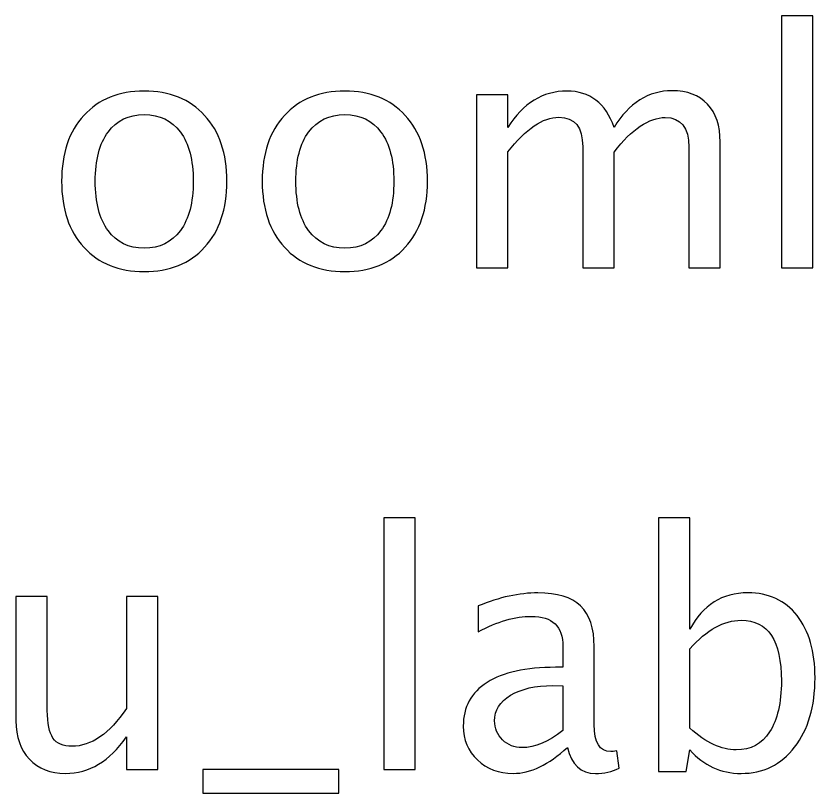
# Model space of a CAD drawing. Header units: centimetres. Extents: x -58 to 57, y -40 to 59.
# Drawn here: x -42.23 to -29.29, y 46.66 to 59.25 of the extents above; entities that cross this region are included whole.
import ezdxf

# ---------------------------------------------------------------- set-up
doc = ezdxf.new("R2010")
doc.units = ezdxf.units.CM
doc.header["$MEASUREMENT"] = 0
doc.layers.add('Layer 1', color=7, linetype='Continuous')

msp = doc.modelspace()

# ---------------------------------------------------------------- linework, layer by layer
at = {"layer": 'Layer 1'}
for points, knots in [([(-29.83038, 55.17044), (-29.83038, 55.17044), (-29.83038, 59.25032), (-29.83038, 59.25032), (-29.83038, 59.25032), (-29.83038, 59.25032), (-29.32238, 59.25032), (-29.32238, 59.25032), (-29.32238, 59.25032), (-29.32238, 59.25032), (-29.32238, 55.17044), (-29.32238, 55.17044), (-29.32238, 55.17044), (-29.32238, 55.17044), (-29.83038, 55.17044), (-29.83038, 55.17044)], [0, 0, 0, 0, 0.2, 0.2, 0.2, 0.2, 0.4, 0.4, 0.4, 0.4, 0.6, 0.6, 0.6, 0.6, 1, 1, 1, 1]), ([(-40.1562, 55.10694), (-40.56807, 55.10694), (-40.89439, 55.23835), (-41.13427, 55.50117), (-41.13427, 55.50117), (-41.37505, 55.76399), (-41.49499, 56.12118), (-41.49499, 56.57185), (-41.49499, 56.57185), (-41.49499, 57.02164), (-41.37505, 57.37795), (-41.13427, 57.63989), (-41.13427, 57.63989), (-40.89439, 57.90182), (-40.56807, 58.03323), (-40.1562, 58.03323), (-40.1562, 58.03323), (-39.74433, 58.03323), (-39.41801, 57.90182), (-39.17812, 57.63989), (-39.17812, 57.63989), (-38.93735, 57.37795), (-38.8174, 57.02164), (-38.8174, 56.57185), (-38.8174, 56.57185), (-38.8174, 56.12118), (-38.93735, 55.76399), (-39.17812, 55.50117), (-39.17812, 55.50117), (-39.41801, 55.23835), (-39.74433, 55.10694), (-40.1562, 55.10694)], [0, 0, 0, 0, 0.11111111, 0.11111111, 0.11111111, 0.11111111, 0.22222222, 0.22222222, 0.22222222, 0.22222222, 0.33333333, 0.33333333, 0.33333333, 0.33333333, 0.44444444, 0.44444444, 0.44444444, 0.44444444, 0.55555556, 0.55555556, 0.55555556, 0.55555556, 0.66666667, 0.66666667, 0.66666667, 0.66666667, 0.77777778, 0.77777778, 0.77777778, 0.77777778, 1, 1, 1, 1]), ([(-36.90535, 55.10694), (-37.31722, 55.10694), (-37.64354, 55.23835), (-37.88342, 55.50117), (-37.88342, 55.50117), (-38.1242, 55.76399), (-38.24414, 56.12118), (-38.24414, 56.57185), (-38.24414, 56.57185), (-38.24414, 57.02164), (-38.1242, 57.37795), (-37.88342, 57.63989), (-37.88342, 57.63989), (-37.64354, 57.90182), (-37.31722, 58.03323), (-36.90535, 58.03323), (-36.90535, 58.03323), (-36.49348, 58.03323), (-36.16716, 57.90182), (-35.92727, 57.63989), (-35.92727, 57.63989), (-35.6865, 57.37795), (-35.56655, 57.02164), (-35.56655, 56.57185), (-35.56655, 56.57185), (-35.56655, 56.12118), (-35.6865, 55.76399), (-35.92727, 55.50117), (-35.92727, 55.50117), (-36.16716, 55.23835), (-36.49348, 55.10694), (-36.90535, 55.10694)], [0, 0, 0, 0, 0.11111111, 0.11111111, 0.11111111, 0.11111111, 0.22222222, 0.22222222, 0.22222222, 0.22222222, 0.33333333, 0.33333333, 0.33333333, 0.33333333, 0.44444444, 0.44444444, 0.44444444, 0.44444444, 0.55555556, 0.55555556, 0.55555556, 0.55555556, 0.66666667, 0.66666667, 0.66666667, 0.66666667, 0.77777778, 0.77777778, 0.77777778, 0.77777778, 1, 1, 1, 1]), ([(-34.77104, 55.17044), (-34.77104, 55.17044), (-34.77104, 57.97503), (-34.77104, 57.97503), (-34.77104, 57.97503), (-34.77104, 57.97503), (-34.26304, 57.97503), (-34.26304, 57.97503), (-34.26304, 57.97503), (-34.26304, 57.97503), (-34.26304, 57.44498), (-34.26304, 57.44498), (-34.26304, 57.44498), (-34.01521, 57.83744), (-33.69771, 58.03323), (-33.30877, 58.03323), (-33.30877, 58.03323), (-32.93395, 58.03323), (-32.67907, 57.83744), (-32.54325, 57.44498), (-32.54325, 57.44498), (-32.30248, 57.84097), (-31.9885, 58.03853), (-31.60309, 58.03853), (-31.60309, 58.03853), (-31.35703, 58.03853), (-31.16565, 57.96621), (-31.02895, 57.82068), (-31.02895, 57.82068), (-30.89225, 57.67516), (-30.82345, 57.47143), (-30.82345, 57.2095), (-30.82345, 57.2095), (-30.82345, 57.2095), (-30.82345, 55.17044), (-30.82345, 55.17044), (-30.82345, 55.17044), (-30.82345, 55.17044), (-31.33145, 55.17044), (-31.33145, 55.17044), (-31.33145, 55.17044), (-31.33145, 55.17044), (-31.33145, 57.12571), (-31.33145, 57.12571), (-31.33145, 57.12571), (-31.33145, 57.44498), (-31.45845, 57.60461), (-31.71245, 57.60461), (-31.71245, 57.60461), (-31.97616, 57.60461), (-32.25309, 57.41852), (-32.54325, 57.04546), (-32.54325, 57.04546), (-32.54325, 57.04546), (-32.54325, 55.17044), (-32.54325, 55.17044), (-32.54325, 55.17044), (-32.54325, 55.17044), (-33.05125, 55.17044), (-33.05125, 55.17044), (-33.05125, 55.17044), (-33.05125, 55.17044), (-33.05125, 57.12748), (-33.05125, 57.12748), (-33.05125, 57.12748), (-33.05125, 57.44939), (-33.18001, 57.6099), (-33.43842, 57.6099), (-33.43842, 57.6099), (-33.69507, 57.6099), (-33.97023, 57.42293), (-34.26304, 57.0481), (-34.26304, 57.0481), (-34.26304, 57.0481), (-34.26304, 55.17044), (-34.26304, 55.17044), (-34.26304, 55.17044), (-34.26304, 55.17044), (-34.77104, 55.17044), (-34.77104, 55.17044)], [0, 0, 0, 0, 0.04761905, 0.04761905, 0.04761905, 0.04761905, 0.0952381, 0.0952381, 0.0952381, 0.0952381, 0.14285714, 0.14285714, 0.14285714, 0.14285714, 0.19047619, 0.19047619, 0.19047619, 0.19047619, 0.23809524, 0.23809524, 0.23809524, 0.23809524, 0.28571429, 0.28571429, 0.28571429, 0.28571429, 0.33333333, 0.33333333, 0.33333333, 0.33333333, 0.38095238, 0.38095238, 0.38095238, 0.38095238, 0.42857143, 0.42857143, 0.42857143, 0.42857143, 0.47619048, 0.47619048, 0.47619048, 0.47619048, 0.52380952, 0.52380952, 0.52380952, 0.52380952, 0.57142857, 0.57142857, 0.57142857, 0.57142857, 0.61904762, 0.61904762, 0.61904762, 0.61904762, 0.66666667, 0.66666667, 0.66666667, 0.66666667, 0.71428571, 0.71428571, 0.71428571, 0.71428571, 0.76190476, 0.76190476, 0.76190476, 0.76190476, 0.80952381, 0.80952381, 0.80952381, 0.80952381, 0.85714286, 0.85714286, 0.85714286, 0.85714286, 0.9047619, 0.9047619, 0.9047619, 0.9047619, 1, 1, 1, 1]), ([(-40.15708, 55.48794), (-39.90572, 55.48794), (-39.70993, 55.58231), (-39.57059, 55.77193), (-39.57059, 55.77193), (-39.43212, 55.96066), (-39.36245, 56.22789), (-39.36245, 56.57185), (-39.36245, 56.57185), (-39.36245, 56.91493), (-39.43212, 57.18127), (-39.57059, 57.37001), (-39.57059, 57.37001), (-39.70993, 57.55787), (-39.90572, 57.65223), (-40.15708, 57.65223), (-40.15708, 57.65223), (-40.40932, 57.65223), (-40.60511, 57.55787), (-40.74269, 57.37001), (-40.74269, 57.37001), (-40.88116, 57.18127), (-40.94995, 56.91493), (-40.94995, 56.57185), (-40.94995, 56.57185), (-40.94995, 56.22789), (-40.88116, 55.96066), (-40.74269, 55.77193), (-40.74269, 55.77193), (-40.60511, 55.58231), (-40.40932, 55.48794), (-40.15708, 55.48794)], [0, 0, 0, 0, 0.11111111, 0.11111111, 0.11111111, 0.11111111, 0.22222222, 0.22222222, 0.22222222, 0.22222222, 0.33333333, 0.33333333, 0.33333333, 0.33333333, 0.44444444, 0.44444444, 0.44444444, 0.44444444, 0.55555556, 0.55555556, 0.55555556, 0.55555556, 0.66666667, 0.66666667, 0.66666667, 0.66666667, 0.77777778, 0.77777778, 0.77777778, 0.77777778, 1, 1, 1, 1]), ([(-36.90623, 55.48794), (-36.65487, 55.48794), (-36.45908, 55.58231), (-36.31974, 55.77193), (-36.31974, 55.77193), (-36.18127, 55.96066), (-36.1116, 56.22789), (-36.1116, 56.57185), (-36.1116, 56.57185), (-36.1116, 56.91493), (-36.18127, 57.18127), (-36.31974, 57.37001), (-36.31974, 57.37001), (-36.45908, 57.55787), (-36.65487, 57.65223), (-36.90623, 57.65223), (-36.90623, 57.65223), (-37.15847, 57.65223), (-37.35426, 57.55787), (-37.49184, 57.37001), (-37.49184, 57.37001), (-37.63031, 57.18127), (-37.6991, 56.91493), (-37.6991, 56.57185), (-37.6991, 56.57185), (-37.6991, 56.22789), (-37.63031, 55.96066), (-37.49184, 55.77193), (-37.49184, 55.77193), (-37.35426, 55.58231), (-37.15847, 55.48794), (-36.90623, 55.48794)], [0, 0, 0, 0, 0.11111111, 0.11111111, 0.11111111, 0.11111111, 0.22222222, 0.22222222, 0.22222222, 0.22222222, 0.33333333, 0.33333333, 0.33333333, 0.33333333, 0.44444444, 0.44444444, 0.44444444, 0.44444444, 0.55555556, 0.55555556, 0.55555556, 0.55555556, 0.66666667, 0.66666667, 0.66666667, 0.66666667, 0.77777778, 0.77777778, 0.77777778, 0.77777778, 1, 1, 1, 1]), ([(-36.27256, 47.03891), (-36.27256, 47.03891), (-36.27256, 51.11879), (-36.27256, 51.11879), (-36.27256, 51.11879), (-36.27256, 51.11879), (-35.76456, 51.11879), (-35.76456, 51.11879), (-35.76456, 51.11879), (-35.76456, 51.11879), (-35.76456, 47.03891), (-35.76456, 47.03891), (-35.76456, 47.03891), (-35.76456, 47.03891), (-36.27256, 47.03891), (-36.27256, 47.03891)], [0, 0, 0, 0, 0.2, 0.2, 0.2, 0.2, 0.4, 0.4, 0.4, 0.4, 0.6, 0.6, 0.6, 0.6, 1, 1, 1, 1]), ([(-31.82139, 47.00716), (-31.82139, 47.00716), (-31.82139, 51.11879), (-31.82139, 51.11879), (-31.82139, 51.11879), (-31.82139, 51.11879), (-31.31339, 51.11879), (-31.31339, 51.11879), (-31.31339, 51.11879), (-31.31339, 51.11879), (-31.31339, 49.31345), (-31.31339, 49.31345), (-31.31339, 49.31345), (-31.10525, 49.70591), (-30.79216, 49.9017), (-30.375, 49.9017), (-30.375, 49.9017), (-30.03721, 49.9017), (-29.77175, 49.77911), (-29.57772, 49.53305), (-29.57772, 49.53305), (-29.38369, 49.28699), (-29.28668, 48.95097), (-29.28668, 48.52499), (-29.28668, 48.52499), (-29.28668, 48.06108), (-29.39692, 47.68626), (-29.61653, 47.40227), (-29.61653, 47.40227), (-29.83613, 47.1174), (-30.12541, 46.97541), (-30.48348, 46.97541), (-30.48348, 46.97541), (-30.81597, 46.97541), (-31.0929, 47.10241), (-31.31339, 47.35729), (-31.31339, 47.35729), (-31.31339, 47.35729), (-31.37513, 47.00716), (-31.37513, 47.00716), (-31.37513, 47.00716), (-31.37513, 47.00716), (-31.82139, 47.00716), (-31.82139, 47.00716)], [0, 0, 0, 0, 0.08333333, 0.08333333, 0.08333333, 0.08333333, 0.16666667, 0.16666667, 0.16666667, 0.16666667, 0.25, 0.25, 0.25, 0.25, 0.33333333, 0.33333333, 0.33333333, 0.33333333, 0.41666667, 0.41666667, 0.41666667, 0.41666667, 0.5, 0.5, 0.5, 0.5, 0.58333333, 0.58333333, 0.58333333, 0.58333333, 0.66666667, 0.66666667, 0.66666667, 0.66666667, 0.75, 0.75, 0.75, 0.75, 0.83333333, 0.83333333, 0.83333333, 0.83333333, 1, 1, 1, 1]), ([(-33.29776, 47.3961), (-33.60291, 47.11564), (-33.8966, 46.97541), (-34.17882, 46.97541), (-34.17882, 46.97541), (-34.41078, 46.97541), (-34.60392, 47.04773), (-34.7565, 47.19325), (-34.7565, 47.19325), (-34.90996, 47.33877), (-34.98669, 47.52222), (-34.98669, 47.74358), (-34.98669, 47.74358), (-34.98669, 48.04962), (-34.85792, 48.2851), (-34.60039, 48.44914), (-34.60039, 48.44914), (-34.34287, 48.61318), (-33.97333, 48.6952), (-33.49179, 48.6952), (-33.49179, 48.6952), (-33.49179, 48.6952), (-33.37273, 48.6952), (-33.37273, 48.6952), (-33.37273, 48.6952), (-33.37273, 48.6952), (-33.37273, 49.03299), (-33.37273, 49.03299), (-33.37273, 49.03299), (-33.37273, 49.35843), (-33.54206, 49.5207), (-33.88161, 49.5207), (-33.88161, 49.5207), (-34.14443, 49.5207), (-34.43194, 49.4378), (-34.74327, 49.27199), (-34.74327, 49.27199), (-34.74327, 49.27199), (-34.74327, 49.69004), (-34.74327, 49.69004), (-34.74327, 49.69004), (-34.40108, 49.83115), (-34.07828, 49.9017), (-33.77578, 49.9017), (-33.77578, 49.9017), (-33.46445, 49.9017), (-33.23426, 49.83115), (-33.08698, 49.68915), (-33.08698, 49.68915), (-32.93881, 49.54716), (-32.86473, 49.32844), (-32.86473, 49.03299), (-32.86473, 49.03299), (-32.86473, 49.03299), (-32.86473, 47.76563), (-32.86473, 47.76563), (-32.86473, 47.76563), (-32.86473, 47.47547), (-32.77565, 47.32995), (-32.59662, 47.32995), (-32.59662, 47.32995), (-32.57457, 47.32995), (-32.54194, 47.33348), (-32.49872, 47.34054), (-32.49872, 47.34054), (-32.49872, 47.34054), (-32.46256, 47.05831), (-32.46256, 47.05831), (-32.46256, 47.05831), (-32.57809, 47.00275), (-32.70509, 46.97541), (-32.84444, 46.97541), (-32.84444, 46.97541), (-33.08169, 46.97541), (-33.2325, 47.11564), (-33.29776, 47.3961)], [0, 0, 0, 0, 0.05, 0.05, 0.05, 0.05, 0.1, 0.1, 0.1, 0.1, 0.15, 0.15, 0.15, 0.15, 0.2, 0.2, 0.2, 0.2, 0.25, 0.25, 0.25, 0.25, 0.3, 0.3, 0.3, 0.3, 0.35, 0.35, 0.35, 0.35, 0.4, 0.4, 0.4, 0.4, 0.45, 0.45, 0.45, 0.45, 0.5, 0.5, 0.5, 0.5, 0.55, 0.55, 0.55, 0.55, 0.6, 0.6, 0.6, 0.6, 0.65, 0.65, 0.65, 0.65, 0.7, 0.7, 0.7, 0.7, 0.75, 0.75, 0.75, 0.75, 0.8, 0.8, 0.8, 0.8, 0.85, 0.85, 0.85, 0.85, 0.9, 0.9, 0.9, 0.9, 1, 1, 1, 1]), ([(-40.44592, 47.03891), (-40.44592, 47.03891), (-40.44592, 47.56631), (-40.44592, 47.56631), (-40.44592, 47.56631), (-40.71667, 47.17208), (-41.04564, 46.97541), (-41.43193, 46.97541), (-41.43193, 46.97541), (-41.67711, 46.97541), (-41.87202, 47.05214), (-42.01666, 47.20648), (-42.01666, 47.20648), (-42.16218, 47.36082), (-42.2345, 47.56808), (-42.2345, 47.83001), (-42.2345, 47.83001), (-42.2345, 47.83001), (-42.2345, 49.8435), (-42.2345, 49.8435), (-42.2345, 49.8435), (-42.2345, 49.8435), (-41.7265, 49.8435), (-41.7265, 49.8435), (-41.7265, 49.8435), (-41.7265, 49.8435), (-41.7265, 47.99582), (-41.7265, 47.99582), (-41.7265, 47.99582), (-41.7265, 47.78504), (-41.69563, 47.63599), (-41.63478, 47.54779), (-41.63478, 47.54779), (-41.57304, 47.45872), (-41.47074, 47.41462), (-41.32698, 47.41462), (-41.32698, 47.41462), (-41.01653, 47.41462), (-40.72196, 47.61835), (-40.44592, 48.02669), (-40.44592, 48.02669), (-40.44592, 48.02669), (-40.44592, 49.8435), (-40.44592, 49.8435), (-40.44592, 49.8435), (-40.44592, 49.8435), (-39.93791, 49.8435), (-39.93791, 49.8435), (-39.93791, 49.8435), (-39.93791, 49.8435), (-39.93791, 47.03891), (-39.93791, 47.03891), (-39.93791, 47.03891), (-39.93791, 47.03891), (-40.44592, 47.03891), (-40.44592, 47.03891)], [0, 0, 0, 0, 0.06666667, 0.06666667, 0.06666667, 0.06666667, 0.13333333, 0.13333333, 0.13333333, 0.13333333, 0.2, 0.2, 0.2, 0.2, 0.26666667, 0.26666667, 0.26666667, 0.26666667, 0.33333333, 0.33333333, 0.33333333, 0.33333333, 0.4, 0.4, 0.4, 0.4, 0.46666667, 0.46666667, 0.46666667, 0.46666667, 0.53333333, 0.53333333, 0.53333333, 0.53333333, 0.6, 0.6, 0.6, 0.6, 0.66666667, 0.66666667, 0.66666667, 0.66666667, 0.73333333, 0.73333333, 0.73333333, 0.73333333, 0.8, 0.8, 0.8, 0.8, 0.86666667, 0.86666667, 0.86666667, 0.86666667, 1, 1, 1, 1]), ([(-31.31339, 47.70742), (-31.05145, 47.47371), (-30.80186, 47.35641), (-30.56462, 47.35641), (-30.56462, 47.35641), (-30.3309, 47.35641), (-30.1501, 47.45431), (-30.0231, 47.64922), (-30.0231, 47.64922), (-29.89522, 47.84413), (-29.83172, 48.11841), (-29.83172, 48.47295), (-29.83172, 48.47295), (-29.83172, 49.12912), (-30.04868, 49.4572), (-30.4826, 49.4572), (-30.4826, 49.4572), (-30.76658, 49.4572), (-31.04351, 49.30374), (-31.31339, 48.99595), (-31.31339, 48.99595), (-31.31339, 48.99595), (-31.31339, 47.70742), (-31.31339, 47.70742)], [0, 0, 0, 0, 0.14285714, 0.14285714, 0.14285714, 0.14285714, 0.28571429, 0.28571429, 0.28571429, 0.28571429, 0.42857143, 0.42857143, 0.42857143, 0.42857143, 0.57142857, 0.57142857, 0.57142857, 0.57142857, 0.71428571, 0.71428571, 0.71428571, 0.71428571, 1, 1, 1, 1]), ([(-33.37273, 47.67303), (-33.37273, 47.67303), (-33.37273, 48.39358), (-33.37273, 48.39358), (-33.37273, 48.39358), (-33.37273, 48.39358), (-33.53589, 48.39887), (-33.53589, 48.39887), (-33.53589, 48.39887), (-33.81811, 48.39887), (-34.04565, 48.34683), (-34.21939, 48.24276), (-34.21939, 48.24276), (-34.39226, 48.13781), (-34.47869, 47.99935), (-34.47869, 47.82649), (-34.47869, 47.82649), (-34.47869, 47.70566), (-34.43547, 47.60335), (-34.34992, 47.51957), (-34.34992, 47.51957), (-34.26349, 47.43579), (-34.15854, 47.39345), (-34.03419, 47.39345), (-34.03419, 47.39345), (-33.82252, 47.39345), (-33.60203, 47.48694), (-33.37273, 47.67303)], [0, 0, 0, 0, 0.125, 0.125, 0.125, 0.125, 0.25, 0.25, 0.25, 0.25, 0.375, 0.375, 0.375, 0.375, 0.5, 0.5, 0.5, 0.5, 0.625, 0.625, 0.625, 0.625, 0.75, 0.75, 0.75, 0.75, 1, 1, 1, 1]), ([(-39.20414, 46.65791), (-39.20414, 46.65791), (-39.20414, 47.03891), (-39.20414, 47.03891), (-39.20414, 47.03891), (-39.20414, 47.03891), (-37.00281, 47.03891), (-37.00281, 47.03891), (-37.00281, 47.03891), (-37.00281, 47.03891), (-37.00281, 46.65791), (-37.00281, 46.65791), (-37.00281, 46.65791), (-37.00281, 46.65791), (-39.20414, 46.65791), (-39.20414, 46.65791)], [0, 0, 0, 0, 0.2, 0.2, 0.2, 0.2, 0.4, 0.4, 0.4, 0.4, 0.6, 0.6, 0.6, 0.6, 1, 1, 1, 1])]:
    msp.add_open_spline(points, degree=3, knots=knots, dxfattribs=at)

doc.saveas('drawing.dxf')
